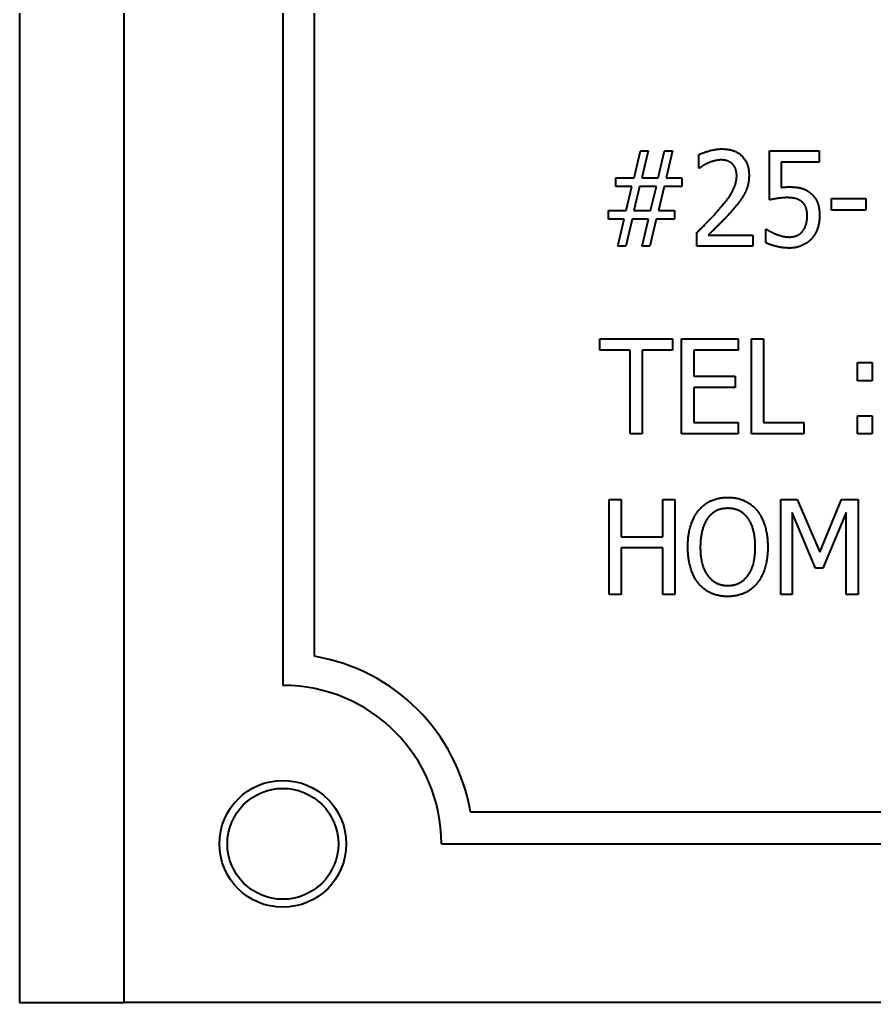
# Model space of a CAD drawing. Header units: millimetres. Extents: x 0 to 3364, y 0 to 2376.
# Drawn here: x 1237 to 1263.95, y 839.7 to 870.7 of the extents above; entities that cross this region are included whole.
import ezdxf

# ---------------------------------------------------------------- set-up
doc = ezdxf.new("R2010")
doc.units = ezdxf.units.MM
doc.header["$LTSCALE"] = 4
doc.layers.add('가시적인 것(ISO)', color=3, linetype='Continuous', lineweight=40, true_color=0x00ff00)

msp = doc.modelspace()

# ---------------------------------------------------------------- linework, layer by layer
at = {"layer": '가시적인 것(ISO)'}
for p, q in [((1237.0011, 959.6988), (1237.0011, 839.6988)), ((1240.3011, 839.6988), (1240.3011, 959.6988)), ((1245.3011, 949.6988), (1245.3011, 849.6988)), ((1246.3011, 850.6149), (1246.3011, 948.7827)), ((1256.3757, 865.7065), (1256.575, 866.5574)), ((1256.575, 866.5574), (1256.823, 866.5574)), ((1256.823, 866.5574), (1256.6212, 865.7065)), ((1257.1415, 865.7065), (1257.3408, 866.5574)), ((1257.3408, 866.5574), (1257.5888, 866.5574)), ((1257.5888, 866.5574), (1257.3894, 865.7065)), ((1260.6471, 865.0112), (1260.6471, 866.5574)), ((1260.6471, 866.5574), (1262.2104, 866.5574)), ((1262.2104, 866.5574), (1262.2104, 866.2049)), ((1258.4202, 866.0128), (1258.4202, 866.4407)), ((1262.2104, 866.2049), (1261.0142, 866.2049)), ((1261.0142, 866.2049), (1261.0142, 865.405)), ((1258.4421, 866.0128), (1258.4202, 866.0128)), ((1255.7971, 865.4342), (1255.7971, 865.7065)), ((1255.7971, 865.7065), (1256.3757, 865.7065)), ((1256.6212, 865.7065), (1257.1415, 865.7065)), ((1257.3894, 865.7065), (1257.8805, 865.7065)), ((1257.8805, 865.7065), (1257.8805, 865.4342)), ((1256.3076, 865.4342), (1255.7971, 865.4342)), ((1256.1326, 864.6781), (1256.3076, 865.4342)), ((1256.5531, 865.4391), (1256.3732, 864.6733)), ((1257.0807, 865.4391), (1256.5531, 865.4391)), ((1256.9008, 864.6733), (1257.0807, 865.4391)), ((1257.3214, 865.4342), (1257.1463, 864.6781)), ((1257.8805, 865.4342), (1257.3214, 865.4342)), ((1262.6042, 864.6878), (1262.6042, 865.0525)), ((1262.6042, 865.0525), (1263.6836, 865.0525)), ((1263.6836, 865.0525), (1263.6836, 864.6878)), ((1255.5734, 864.4058), (1255.5734, 864.6781)), ((1255.5734, 864.6781), (1256.1326, 864.6781)), ((1256.3732, 864.6733), (1256.9008, 864.6733)), ((1257.1463, 864.6781), (1257.6569, 864.6781)), ((1257.6569, 864.6781), (1257.6569, 864.4058)), ((1263.6836, 864.6878), (1262.6042, 864.6878)), ((1256.0645, 864.4058), (1255.5734, 864.4058)), ((1255.8651, 863.5574), (1256.0645, 864.4058)), ((1256.3125, 864.4058), (1256.1131, 863.5574)), ((1256.8327, 864.4058), (1256.3125, 864.4058)), ((1256.6309, 863.5574), (1256.8327, 864.4058)), ((1257.0783, 864.4058), (1256.8789, 863.5574)), ((1257.6569, 864.4058), (1257.0783, 864.4058)), ((1258.3619, 863.5574), (1258.3619, 863.9828)), ((1260.5305, 863.6643), (1260.5305, 864.0898)), ((1260.5305, 864.0898), (1260.5572, 864.0898)), ((1258.7193, 863.905), (1260.122, 863.905)), ((1260.122, 863.905), (1260.122, 863.5574)), ((1256.1131, 863.5574), (1255.8651, 863.5574)), ((1256.8789, 863.5574), (1256.6309, 863.5574)), ((1260.122, 863.5574), (1258.3619, 863.5574)), ((1255.2987, 860.2758), (1255.2987, 860.6307)), ((1255.2987, 860.6307), (1257.5937, 860.6307)), ((1257.5937, 860.6307), (1257.5937, 860.2758)), ((1257.8781, 857.6307), (1257.8781, 860.6307)), ((1257.8781, 860.6307), (1259.6601, 860.6307)), ((1259.6601, 860.6307), (1259.6601, 860.2758)), ((1260.0758, 857.6307), (1260.0758, 860.6307)), ((1260.0758, 860.6307), (1260.4551, 860.6307)), ((1260.4551, 860.6307), (1260.4551, 857.9856)), ((1256.2565, 860.2758), (1255.2987, 860.2758)), ((1256.2565, 857.6307), (1256.2565, 860.2758)), ((1256.6358, 860.2758), (1256.6358, 857.6307)), ((1257.5937, 860.2758), (1256.6358, 860.2758)), ((1259.6601, 860.2758), (1258.2574, 860.2758)), ((1258.2574, 860.2758), (1258.2574, 859.454)), ((1263.4259, 859.3082), (1263.4259, 859.8819)), ((1263.4259, 859.8819), (1263.883, 859.8819)), ((1263.883, 859.8819), (1263.883, 859.3082)), ((1258.2574, 859.454), (1259.5653, 859.454)), ((1259.5653, 859.454), (1259.5653, 859.0991)), ((1259.5653, 859.0991), (1258.2574, 859.0991)), ((1258.2574, 859.0991), (1258.2574, 857.9856)), ((1263.883, 859.3082), (1263.4259, 859.3082)), ((1263.4259, 857.6307), (1263.4259, 858.2045)), ((1263.4259, 858.2045), (1263.883, 858.2045)), ((1263.883, 858.2045), (1263.883, 857.6307)), ((1258.2574, 857.9856), (1259.6601, 857.9856)), ((1259.6601, 857.9856), (1259.6601, 857.6307)), ((1260.4551, 857.9856), (1261.7266, 857.9856)), ((1261.7266, 857.9856), (1261.7266, 857.6307)), ((1256.6358, 857.6307), (1256.2565, 857.6307)), ((1259.6601, 857.6307), (1257.8781, 857.6307)), ((1261.7266, 857.6307), (1260.0758, 857.6307)), ((1263.883, 857.6307), (1263.4259, 857.6307)), ((1255.5904, 852.5651), (1255.5904, 855.5651)), ((1255.5904, 855.5651), (1255.9697, 855.5651)), ((1255.9697, 855.5651), (1255.9697, 854.3884)), ((1257.28, 854.3884), (1257.28, 855.5651)), ((1257.28, 855.5651), (1257.6593, 855.5651)), ((1257.6593, 855.5651), (1257.6593, 852.5651)), ((1261.007, 852.5651), (1261.007, 855.5651)), ((1261.007, 855.5651), (1261.5248, 855.5651)), ((1261.5248, 855.5651), (1262.2347, 853.8949)), ((1262.2347, 853.8949), (1262.9202, 855.5651)), ((1262.9202, 855.5651), (1263.4478, 855.5651)), ((1263.4478, 855.5651), (1263.4478, 852.5651)), ((1262.0985, 853.3916), (1261.3619, 855.1493)), ((1261.3619, 855.1493), (1261.3619, 852.5651)), ((1263.0685, 855.1493), (1262.327, 853.3916)), ((1263.0685, 852.5651), (1263.0685, 855.1493)), ((1255.9697, 854.3884), (1257.28, 854.3884)), ((1257.28, 854.0335), (1255.9697, 854.0335)), ((1255.9697, 854.0335), (1255.9697, 852.5651)), ((1257.28, 852.5651), (1257.28, 854.0335)), ((1262.327, 853.3916), (1262.0985, 853.3916)), ((1255.9697, 852.5651), (1255.5904, 852.5651)), ((1257.6593, 852.5651), (1257.28, 852.5651)), ((1261.3619, 852.5651), (1261.007, 852.5651)), ((1263.4478, 852.5651), (1263.0685, 852.5651)), ((1389.385, 845.6988), (1251.2172, 845.6988)), ((1250.3011, 844.6988), (1390.3011, 844.6988)), ((1237.0011, 839.6988), (1240.3011, 839.6988)), ((1400.3011, 839.6988), (1240.3011, 839.6988))]:
    msp.add_line(p, q, dxfattribs=at)
for radius in [2, 1.75]:
    msp.add_circle((1245.3011, 844.6988), radius, dxfattribs=at)
for radius, start, end in [(6, 9.59407, 80.40593), (5, 0, 90)]:
    msp.add_arc((1245.3011, 844.6988), radius, start, end, dxfattribs=at)
for points in [[(1258.4202, 866.4407), (1258.5394, 866.5015), (1258.9624, 866.6206), (1259.152, 866.6206)], [(1259.152, 866.6206), (1259.5507, 866.6206), (1260.0029, 866.1757), (1260.0029, 865.7964)], [(1258.7168, 866.1781), (1258.6366, 866.1441), (1258.4883, 866.0468), (1258.4421, 866.0128)], [(1259.1253, 866.2729), (1259.0232, 866.2729), (1258.8141, 866.2194), (1258.7168, 866.1781)], [(1259.4729, 866.1514), (1259.4073, 866.2121), (1259.2298, 866.2729), (1259.1253, 866.2729)], [(1259.6139, 865.7745), (1259.6139, 865.901), (1259.5386, 866.0906), (1259.4729, 866.1514)], [(1259.0499, 864.7049), (1259.3757, 865.0817), (1259.6139, 865.5339), (1259.6139, 865.7745)], [(1260.0029, 865.7964), (1260.0029, 865.619), (1259.9251, 865.3224), (1259.8546, 865.1959)], [(1261.0142, 865.405), (1261.0823, 865.4147), (1261.2185, 865.422), (1261.2719, 865.422)], [(1261.2719, 865.422), (1261.4907, 865.422), (1261.7946, 865.3467), (1261.9332, 865.2348)], [(1261.9332, 865.2348), (1262.0766, 865.123), (1262.2274, 864.7827), (1262.2274, 864.5104)], [(1259.8546, 865.1959), (1259.7841, 865.0647), (1259.5847, 864.807), (1259.4753, 864.683)], [(1261.2087, 865.0841), (1261.0556, 865.0841), (1260.742, 865.0331), (1260.6471, 865.0112)], [(1261.6779, 864.9455), (1261.5953, 865.0209), (1261.357, 865.0841), (1261.2087, 865.0841)], [(1261.8384, 864.5128), (1261.8384, 864.6733), (1261.7557, 864.8775), (1261.6779, 864.9455)], [(1258.3619, 863.9828), (1258.5515, 864.17), (1258.8894, 864.5177), (1259.0499, 864.7049)], [(1259.4753, 864.683), (1259.2954, 864.4763), (1258.853, 864.0339), (1258.7193, 863.905)], [(1261.6925, 864.0241), (1261.763, 864.1141), (1261.8384, 864.3523), (1261.8384, 864.5128)], [(1262.2274, 864.5104), (1262.2274, 864.294), (1262.0961, 863.9245), (1261.977, 863.7883)], [(1260.5572, 864.0898), (1260.601, 864.0557), (1260.7663, 863.9682), (1260.8659, 863.9293)], [(1261.2817, 863.8418), (1261.3959, 863.8418), (1261.6147, 863.9293), (1261.6925, 864.0241)], [(1261.2768, 863.4942), (1261.0726, 863.4942), (1260.6763, 863.589), (1260.5305, 863.6643)], [(1260.8659, 863.9293), (1260.9778, 863.888), (1261.165, 863.8418), (1261.2817, 863.8418)], [(1261.977, 863.7883), (1261.8554, 863.6522), (1261.498, 863.4942), (1261.2768, 863.4942)], [(1258.4154, 855.2223), (1258.5807, 855.4216), (1259.045, 855.6283), (1259.3319, 855.6283)], [(1259.3319, 855.6283), (1259.6236, 855.6283), (1260.0904, 855.4143), (1260.2509, 855.2223)], [(1258.0726, 854.0651), (1258.0726, 854.4419), (1258.2501, 855.0156), (1258.4154, 855.2223)], [(1259.3343, 855.2831), (1259.1277, 855.2831), (1258.8189, 855.1323), (1258.6998, 854.9719)], [(1259.9664, 854.9719), (1259.8522, 855.1275), (1259.5337, 855.2831), (1259.3343, 855.2831)], [(1260.2509, 855.2223), (1260.4138, 855.0229), (1260.5937, 854.4395), (1260.5937, 854.0651)], [(1258.6998, 854.9719), (1258.588, 854.8187), (1258.4664, 854.3568), (1258.4664, 854.0651)], [(1260.1998, 854.0651), (1260.1998, 854.3617), (1260.0783, 854.8211), (1259.9664, 854.9719)], [(1258.4129, 852.9103), (1258.2476, 853.1096), (1258.0726, 853.6955), (1258.0726, 854.0651)], [(1258.4664, 854.0651), (1258.4664, 853.4743), (1258.9381, 852.8471), (1259.3343, 852.8471)], [(1259.3343, 852.8471), (1259.7306, 852.8471), (1260.1998, 853.4743), (1260.1998, 854.0651)], [(1260.5937, 854.0651), (1260.5937, 853.7004), (1260.4186, 853.1096), (1260.2509, 852.9103)], [(1259.3319, 852.5019), (1259.0426, 852.5019), (1258.5807, 852.7085), (1258.4129, 852.9103)], [(1260.2509, 852.9103), (1260.0758, 852.7012), (1259.6115, 852.5019), (1259.3319, 852.5019)]]:
    msp.add_open_spline(points, degree=2, dxfattribs=at)

doc.saveas('drawing.dxf')
